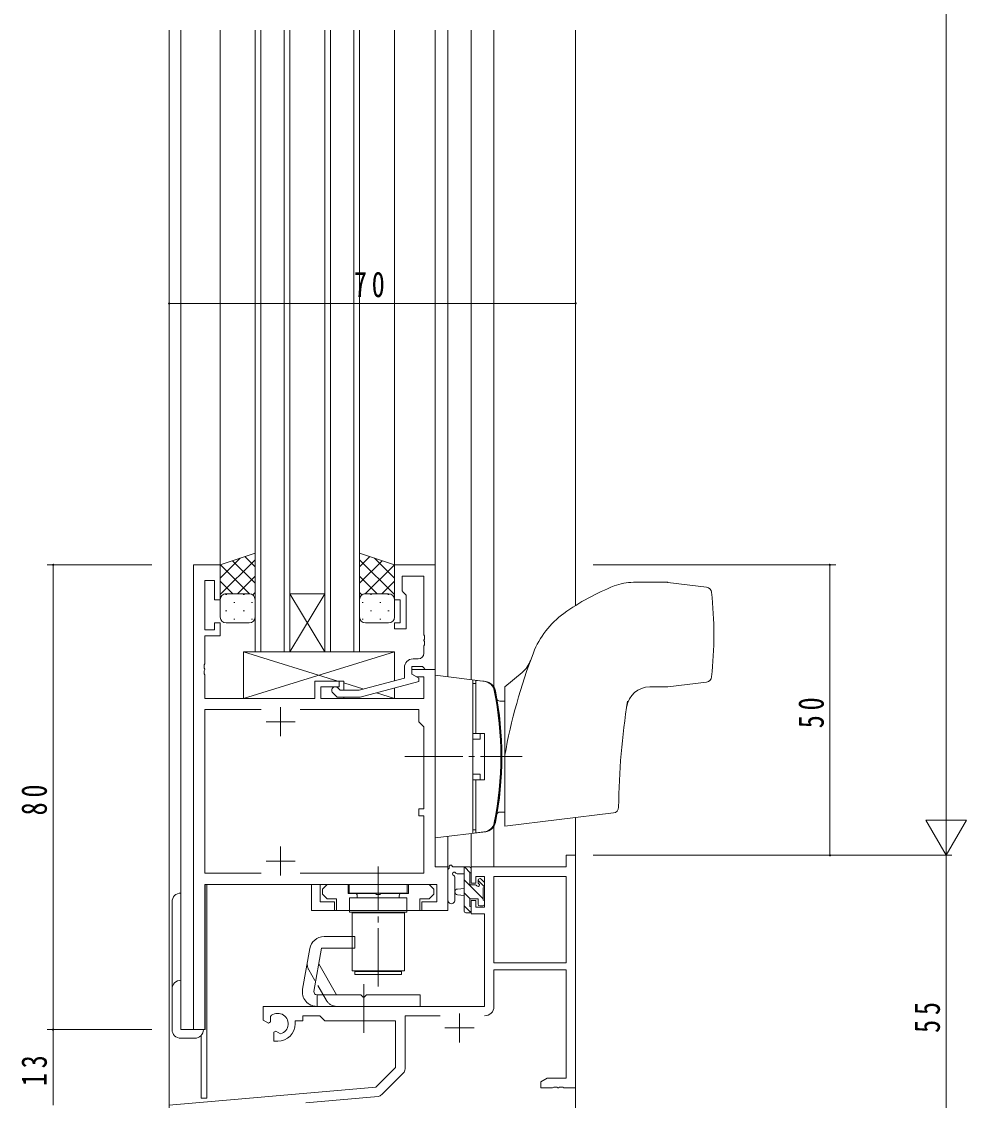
# Model space of a CAD drawing. Units: millimetres on the paper. Extents: x -397 to 397, y -282 to 282.
# Drawn here: x -195.5 to -32.8, y -172.9 to 12.8 of the extents above; entities that cross this region are included whole.
import ezdxf

# ---------------------------------------------------------------- set-up
doc = ezdxf.new("R2010")
doc.units = ezdxf.units.MM
doc.linetypes.add('USER2', pattern=[13, 10, -1, 1, -1])
doc.linetypes.add('USER4', pattern=[4, 3, -1])
for name, color, linetype, lineweight in [('0-3_YKK_11', 7, 'Continuous', 18), ('0-4_YKK_12', 2, 'Continuous', 18), ('0-6_YKK_13', 4, 'Continuous', 18), ('0-7_YKK_D', 6, 'Continuous', 18)]:
    doc.layers.add(name, color=color, linetype=linetype, lineweight=lineweight)
doc.styles.add('ＭＳ ゴシック', font='')
doc.styles.get('ＭＳ ゴシック').set_extended_font_data('MS Gothic')

msp = doc.modelspace()

# ---------------------------------------------------------------- linework, layer by layer
at = {"layer": '0-3_YKK_11'}
for p, q in [((-165.908, -80.688), (-165.908, -160.688)), ((-124.308, -98.688), (-124.308, -80.688)), ((-163.978, -91.888), (-163.978, -83.388)), ((-126.238, -82.618), (-126.238, -92.729)), ((-130.308, -86.688), (-130.308, -90.688)), ((-129.308, -91.688), (-129.308, -85.888)), ((-129.608, -98.388), (-129.608, -100.208)), ((-128.308, -99.488), (-128.308, -98.188)), ((-127.238, -96.888), (-128.108, -96.888)), ((-164.098, -99.463), (-164.098, -98.913)), ((-129.608, -100.208), (-137.37, -102.288)), ((-124.308, -98.688), (-128.308, -98.688)), ((-128.308, -98.688), (-128.308, -99.488)), ((-124.308, -132.688), (-124.308, -98.688)), ((-137.212, -103.488), (-127.108, -100.78)), ((-145.008, -103.688), (-163.978, -103.688)), ((-126.238, -103.688), (-144.008, -103.688)), ((-154.259, -105.618), (-163.978, -105.618)), ((-154.259, -105.618), (-163.978, -105.618)), ((-163.978, -105.618), (-163.978, -133.758)), ((-150.908, -105.188), (-150.908, -110.188)), ((-127.108, -105.618), (-147.558, -105.618)), ((-153.408, -107.688), (-148.408, -107.688)), ((-126.238, -122.688), (-126.238, -108.558)), ((-126.238, -133.758), (-126.238, -123.888)), ((-150.908, -129.188), (-150.908, -134.188)), ((-153.408, -131.688), (-148.408, -131.688)), ((-100.108, -130.688), (-101.738, -130.688)), ((-101.738, -130.688), (-101.738, -132.688)), ((-100.108, -170.688), (-100.108, -130.688)), ((-122.108, -132.688), (-124.308, -132.688)), ((-122.108, -140.188), (-122.108, -132.688)), ((-101.738, -132.688), (-118.108, -132.688)), ((-163.978, -133.758), (-154.259, -133.758)), ((-147.558, -133.758), (-126.238, -133.758)), ((-114.178, -134.318), (-114.178, -149.188)), ((-114.178, -134.318), (-114.178, -149.188)), ((-101.738, -134.318), (-114.178, -134.318)), ((-101.738, -149.188), (-101.738, -134.318)), ((-163.978, -160.688), (-163.978, -135.688)), ((-163.978, -135.688), (-145.608, -135.688)), ((-144.108, -135.688), (-124.038, -135.688)), ((-139.308, -137.288), (-134.566, -137.288)), ((-124.038, -135.688), (-124.038, -138.688)), ((-126.608, -138.688), (-126.608, -140.188)), ((-124.038, -138.688), (-126.608, -138.688)), ((-126.933, -140.188), (-141.283, -140.188)), ((-126.608, -140.188), (-122.108, -140.188)), ((-115.808, -140.788), (-115.808, -156.688)), ((-114.178, -149.188), (-101.738, -149.188)), ((-114.178, -156.718), (-114.178, -150.388)), ((-114.178, -150.388), (-101.738, -150.388)), ((-101.738, -150.388), (-101.738, -169.058)), ((-115.808, -156.688), (-153.908, -156.688)), ((-144.178, -158.318), (-143.308, -159.188)), ((-143.308, -159.188), (-131.108, -159.188)), ((-131.108, -159.188), (-131.108, -167.188)), ((-129.478, -158.318), (-123.459, -158.318)), ((-129.478, -167.449), (-129.478, -158.318)), ((-120.108, -157.888), (-120.108, -162.888)), ((-165.908, -160.688), (-163.978, -160.688)), ((-122.608, -160.388), (-117.608, -160.388)), ((-131.108, -167.188), (-134.492, -170.572)), ((-133.502, -171.886), (-129.771, -168.156)), ((-134.492, -170.572), (-170.108, -173.688)), ((-101.738, -169.058), (-105.017, -169.058)), ((-103.883, -170.568), (-103.333, -170.568)), ((-146.589, -173.266), (-134.122, -172.175))]:
    msp.add_line(p, q, dxfattribs=at)
for points in [[(-163.978, -83.388), (-162.308, -83.388), (-162.308, -86.688), (-161.308, -86.688), (-161.308, -80.688), (-165.908, -80.688)], [(-124.308, -80.688), (-131.308, -80.688), (-131.308, -86.688), (-130.308, -86.688)], [(-129.308, -85.888), (-129.808, -85.388), (-130.008, -85.188), (-130.008, -82.618), (-126.238, -82.618)], [(-164.098, -98.913), (-163.978, -98.729), (-163.978, -98.646), (-164.098, -98.463), (-164.098, -97.913), (-163.978, -97.729), (-163.978, -92.888), (-161.308, -92.888), (-161.308, -90.688), (-162.308, -90.688), (-162.308, -91.888), (-163.978, -91.888)], [(-130.308, -90.688), (-131.308, -90.688), (-131.308, -91.688), (-129.308, -91.688)], [(-126.238, -92.729), (-126.118, -92.913), (-126.118, -93.463), (-126.238, -93.646), (-126.238, -93.729), (-126.118, -93.913), (-126.118, -94.463), (-126.238, -94.646), (-126.238, -95.888)], [(-128.308, -98.188), (-126.508, -98.188), (-126.308, -98.388), (-126.008, -98.688), (-124.308, -98.688)], [(-163.978, -103.688), (-163.978, -99.646), (-164.098, -99.463)], [(-128.308, -99.488), (-127.442, -99.988), (-126.238, -99.988), (-126.238, -103.688)], [(-127.108, -100.78), (-127.108, -100.18), (-128.308, -99.488)], [(-144.008, -103.688), (-144.008, -101.688), (-140.808, -101.688), (-140.808, -100.688), (-145.008, -100.688), (-145.008, -103.688)], [(-137.37, -102.288), (-140.66, -102.288), (-141.084, -101.863)], [(-141.932, -102.712), (-141.157, -103.488), (-137.212, -103.488)], [(-126.238, -108.558), (-127.108, -107.688), (-127.108, -105.618)], [(-126.238, -123.888), (-127.108, -123.888), (-127.108, -122.688), (-126.238, -122.688)], [(-118.108, -132.688), (-118.108, -135.488), (-117.308, -135.488), (-117.308, -134.318), (-115.808, -134.318), (-115.808, -139.588), (-117.308, -139.588), (-117.308, -138.488), (-118.108, -138.488), (-118.108, -140.788), (-115.808, -140.788)], [(-145.608, -135.688), (-145.608, -140.188), (-141.608, -140.188)], [(-141.608, -140.188), (-141.608, -138.688), (-144.108, -138.688), (-144.108, -135.688)], [(-141.283, -140.188), (-141.283, -138.188), (-142.908, -138.188), (-143.708, -137.388), (-143.708, -136.488), (-142.908, -135.688), (-139.308, -135.688), (-139.308, -137.288)], [(-134.566, -137.288), (-134.383, -137.408), (-133.833, -137.408), (-133.65, -137.288), (-128.908, -137.288), (-128.908, -135.688), (-125.308, -135.688), (-124.508, -136.488), (-124.508, -137.388), (-125.308, -138.188), (-126.933, -138.188), (-126.933, -140.188)], [(-153.908, -156.688), (-153.908, -159.053), (-153.008, -159.572), (-152.658, -159.37), (-152.635, -158.865), (-152.673, -158.407)], [(-148.408, -159.688), (-148.408, -159.188), (-147.108, -159.188), (-147.108, -158.318), (-144.178, -158.318)], [(-150.931, -161.423), (-151.309, -161.161), (-151.758, -160.929), (-152.108, -161.131), (-152.108, -162.688), (-151.408, -162.688)], [(-105.017, -169.058), (-106.108, -169.688), (-106.108, -170.688), (-104.066, -170.688), (-103.883, -170.568)], [(-103.333, -170.568), (-103.15, -170.688), (-103.066, -170.688), (-102.883, -170.568), (-102.333, -170.568), (-102.15, -170.688), (-100.108, -170.688)]]:
    msp.add_lwpolyline(points, dxfattribs=at)
for centre, radius, start, end in [((-127.238, -95.888), 1, 270.00001, 359.99999), ((-128.108, -98.388), 1.5, 90.00001, 179.99999), ((-141.508, -102.288), 0.6, 44.99999, 225.00001), ((-115.778, -156.718), 1.6, 270.00001, 359.99999), ((-151.408, -159.688), 1.8, 285.36688, 134.63312), ((-151.408, -159.688), 3, 270.00001, 359.99999), ((-130.478, -167.449), 1, 315, 359.99999), ((-134.209, -171.179), 1, 275, 315.00002)]:
    msp.add_arc(centre, radius, start, end, dxfattribs=at)
at = {"layer": '0-4_YKK_12'}
for p, q in [((-170.108, 11.312), (-170.108, -185.688)), ((-168.108, 11.312), (-168.108, -160.688)), ((-161.308, -80.688), (-161.308, 11.312)), ((-161.308, -80.688), (-161.308, 11.312)), ((-155.308, -95.688), (-155.308, 11.312)), ((-154.308, -95.688), (-154.308, 11.312)), ((-150.308, -95.688), (-150.308, 11.312)), ((-149.308, -95.688), (-149.308, 11.312)), ((-143.308, -95.688), (-143.308, 11.312)), ((-142.308, -95.688), (-142.308, 11.312)), ((-138.308, -95.688), (-138.308, 11.312)), ((-137.308, -95.688), (-137.308, 11.312)), ((-131.308, -80.688), (-131.308, 11.312)), ((-124.308, -80.988), (-124.308, 11.312)), ((-122.108, -99.97), (-122.108, 11.312)), ((-118.108, 11.312), (-118.108, -100.462)), ((-114.208, 11.312), (-114.208, -101.672)), ((-100.108, 11.312), (-100.108, -87.694)), ((-161.308, -85.688), (-161.308, -34.908)), ((-149.308, -85.688), (-143.308, -85.688)), ((-149.308, -95.688), (-143.308, -85.688)), ((-143.308, -95.688), (-149.308, -85.688)), ((-155.308, -89.688), (-155.308, -90.688)), ((-155.308, -95.688), (-149.308, -95.688)), ((-149.308, -95.688), (-143.308, -95.688)), ((-137.308, -95.688), (-143.308, -95.688)), ((-124.608, -98.688), (-124.308, -98.688)), ((-114.208, -101.976), (-114.208, -102)), ((-124.308, -103.688), (-124.308, -132.686)), ((-100.108, -124.202), (-100.108, -185.688)), ((-114.208, -125.4), (-114.208, -125.425)), ((-114.208, -125.729), (-114.208, -131.188)), ((-114.208, -125.729), (-114.208, -132.688)), ((-122.108, -127.43), (-122.108, -140.188)), ((-118.108, -126.939), (-118.108, -132.688)), ((-124.308, -132.686), (-122.108, -132.686)), ((-114.208, -132.688), (-118.108, -132.688)), ((-114.208, -132.688), (-118.108, -132.688)), ((-117.738, -132.688), (-118.108, -132.688)), ((-163.908, -160.688), (-163.908, -135.688)), ((-163.908, -135.688), (-126.608, -135.688)), ((-145.608, -135.688), (-163.908, -135.688)), ((-163.608, -135.688), (-163.608, -172.488)), ((-145.608, -140.188), (-145.608, -135.688)), ((-145.608, -140.188), (-122.108, -140.188)), ((-168.108, -160.688), (-163.908, -160.688)), ((-168.108, -160.688), (-163.908, -160.688)), ((-164.608, -161.707), (-164.608, -172.488)), ((-163.608, -172.488), (-164.608, -172.488))]:
    msp.add_line(p, q, dxfattribs=at)
at = {"layer": '0-6_YKK_13'}
for p, q in [((-155.308, -78.688), (-161.308, -80.688)), ((-161.308, -82.991), (-157.853, -79.536)), ((-161.308, -85.819), (-155.308, -79.819)), ((-155.308, -81.011), (-157.05, -79.268)), ((-155.308, -86.688), (-155.308, -78.688)), ((-137.308, -86.688), (-137.308, -78.688)), ((-137.308, -78.688), (-131.308, -80.688)), ((-137.308, -81.011), (-135.566, -79.268)), ((-131.308, -85.819), (-137.308, -79.819)), ((-131.308, -82.991), (-134.763, -79.536)), ((-161.308, -80.688), (-161.308, -86.688)), ((-156.288, -85.688), (-161.293, -80.683)), ((-155.308, -83.839), (-159.172, -79.976)), ((-137.308, -83.839), (-133.445, -79.976)), ((-136.329, -85.688), (-131.323, -80.683)), ((-131.308, -80.688), (-131.308, -86.688)), ((-159.116, -85.688), (-161.308, -83.496)), ((-158.348, -85.688), (-155.308, -82.648)), ((-134.268, -85.688), (-137.308, -82.648)), ((-133.5, -85.688), (-131.308, -83.496)), ((-84.369, -83.7), (-90.155, -83.7)), ((-84.248, -83.708), (-77.575, -84.527)), ((-161.258, -86.375), (-161.308, -86.324)), ((-161.308, -89.688), (-161.308, -86.688)), ((-160.388, -85.778), (-160.188, -85.778)), ((-160.308, -85.688), (-156.308, -85.688)), ((-160.308, -85.688), (-156.308, -85.688)), ((-158.973, -87.193), (-158.773, -87.193)), ((-157.358, -85.778), (-157.158, -85.778)), ((-155.943, -87.193), (-155.743, -87.193)), ((-155.715, -85.883), (-155.308, -85.476)), ((-155.308, -86.668), (-155.308, -86.667)), ((-155.308, -86.688), (-155.308, -89.688)), ((-136.902, -85.883), (-137.308, -85.476)), ((-137.308, -86.668), (-137.308, -86.667)), ((-137.308, -86.688), (-137.308, -89.688)), ((-136.673, -87.193), (-136.873, -87.193)), ((-132.308, -85.688), (-136.308, -85.688)), ((-132.308, -85.688), (-136.308, -85.688)), ((-135.258, -85.778), (-135.458, -85.778)), ((-133.643, -87.193), (-133.843, -87.193)), ((-132.228, -85.778), (-132.428, -85.778)), ((-131.358, -86.375), (-131.308, -86.324)), ((-131.308, -89.688), (-131.308, -86.688)), ((-160.388, -88.608), (-160.188, -88.608)), ((-157.358, -88.608), (-157.158, -88.608)), ((-135.258, -88.608), (-135.458, -88.608)), ((-132.228, -88.608), (-132.428, -88.608)), ((-156.308, -90.688), (-160.308, -90.688)), ((-158.973, -90.023), (-158.773, -90.023)), ((-155.943, -90.023), (-155.743, -90.023)), ((-136.673, -90.023), (-136.873, -90.023)), ((-136.308, -90.688), (-132.308, -90.688)), ((-133.643, -90.023), (-133.843, -90.023)), ((-157.308, -95.688), (-157.308, -103.688)), ((-131.308, -95.688), (-157.308, -95.688)), ((-157.308, -95.688), (-141.058, -100.688)), ((-131.308, -95.688), (-157.308, -103.688)), ((-131.908, -95.688), (-155.908, -95.688)), ((-131.308, -100.664), (-131.308, -95.688)), ((-115.65, -100.763), (-124.308, -99.7)), ((-124.308, -99.7), (-124.308, -127.7)), ((-109.33, -99.201), (-112.308, -101.7)), ((-140.008, -101.011), (-136.562, -102.071)), ((-131.308, -103.688), (-131.308, -101.906)), ((-117.808, -100.498), (-117.808, -126.902)), ((-117.808, -101.1), (-117.808, -109.7)), ((-117.808, -101.1), (-117.308, -101.1)), ((-117.308, -100.6), (-117.308, -109.7)), ((-117.308, -100.6), (-115.892, -100.724)), ((-112.308, -101.7), (-112.308, -125.7)), ((-84.369, -101.7), (-87.35, -101.7)), ((-77.575, -100.874), (-84.248, -101.693)), ((-157.308, -103.688), (-145.008, -103.688)), ((-140.008, -103.488), (-140.008, -103.688)), ((-140.008, -103.488), (-140.008, -103.688)), ((-140.008, -103.688), (-131.308, -103.688)), ((-134.404, -102.735), (-131.308, -103.688)), ((-112.308, -104.165), (-113.19, -104.15)), ((-115.808, -109.7), (-117.808, -109.7)), ((-117.808, -110.7), (-116.541, -110.7)), ((-116.541, -109.7), (-116.541, -110.7)), ((-115.808, -109.7), (-115.808, -117.7)), ((-117.808, -116.7), (-116.541, -116.7)), ((-116.541, -117.7), (-116.541, -116.7)), ((-115.808, -117.7), (-117.808, -117.7)), ((-117.808, -126.3), (-117.808, -117.7)), ((-117.308, -126.8), (-117.308, -117.7)), ((-112.308, -123.235), (-113.19, -123.251)), ((-93.582, -123.401), (-112.308, -125.7)), ((-115.65, -126.637), (-124.308, -127.7)), ((-117.808, -126.3), (-117.308, -126.3)), ((-117.308, -126.8), (-115.892, -126.676)), ((-122.108, -138.416), (-122.108, -133.253)), ((-118.408, -132.688), (-121.089, -132.688)), ((-119.308, -132.688), (-119.308, -140.288)), ((-118.2, -133.756), (-119.268, -132.688)), ((-118.108, -133.588), (-118.108, -132.988)), ((-120.908, -138.416), (-120.905, -134.455)), ((-120.489, -133.888), (-119.308, -133.888)), ((-116.008, -138.193), (-119.308, -134.893)), ((-116.908, -134.988), (-116.908, -135.327)), ((-115.815, -136.141), (-116.908, -135.048)), ((-115.896, -135.276), (-116.396, -134.776)), ((-115.808, -136.088), (-115.808, -135.488)), ((-168.108, -137.188), (-168.108, -160.688)), ((-139.108, -135.688), (-139.108, -137.188)), ((-129.108, -135.688), (-139.108, -135.688)), ((-129.108, -137.188), (-139.108, -137.188)), ((-129.108, -137.188), (-129.108, -135.688)), ((-119.308, -136.388), (-120.453, -136.49)), ((-118.258, -138.188), (-119.308, -137.138)), ((-116.008, -138.388), (-116.008, -136.288)), ((-169.608, -160.688), (-169.608, -138.688)), ((-139.058, -137.988), (-139.058, -140.488)), ((-129.158, -137.988), (-139.058, -137.988)), ((-137.708, -137.988), (-137.708, -137.688)), ((-137.708, -137.988), (-130.508, -137.988)), ((-130.508, -137.988), (-130.508, -137.688)), ((-129.158, -140.488), (-129.158, -137.988)), ((-119.308, -137.588), (-120.453, -137.486)), ((-115.808, -139.088), (-115.808, -138.588)), ((-139.058, -140.488), (-129.158, -140.488)), ((-138.608, -140.588), (-138.608, -150.588)), ((-129.608, -140.588), (-138.608, -140.588)), ((-137.108, -140.588), (-137.108, -140.488)), ((-137.108, -140.488), (-131.108, -140.488)), ((-131.108, -140.588), (-131.108, -140.488)), ((-129.608, -150.588), (-129.608, -140.588)), ((-118.194, -140.497), (-119.308, -139.383)), ((-119.008, -140.588), (-118.408, -140.588)), ((-118.108, -140.288), (-118.108, -139.688)), ((-116.608, -139.388), (-116.108, -139.388)), ((-143.858, -146.688), (-145.165, -154.101)), ((-143.858, -146.688), (-138.108, -146.688)), ((-145.901, -146.754), (-147.135, -153.754)), ((-141.269, -154.688), (-144.333, -149.38)), ((-129.608, -150.588), (-138.608, -150.588)), ((-138.108, -151.188), (-138.108, -150.688)), ((-138.108, -150.688), (-130.108, -150.688)), ((-138.108, -151.188), (-130.108, -151.188)), ((-130.108, -150.688), (-130.108, -151.188)), ((-144.673, -154.688), (-137.108, -154.688)), ((-144.608, -154.688), (-144.608, -156.688)), ((-136.708, -155.088), (-137.108, -154.688)), ((-136.708, -155.088), (-136.508, -155.088)), ((-136.508, -155.088), (-136.108, -154.688)), ((-136.108, -154.688), (-126.858, -154.688)), ((-126.858, -154.688), (-126.858, -156.688)), ((-126.858, -156.688), (-144.673, -156.688)), ((-168.108, -160.688), (-164.208, -160.688)), ((-165.708, -162.188), (-168.108, -162.188))]:
    msp.add_line(p, q, dxfattribs=at)
at = {"layer": '0-6_YKK_13', "linetype": 'USER2'}
for p, q in [((-129.508, -113.7), (-109.308, -113.7)), ((-134.108, -153.247), (-134.108, -132.614)), ((-136.608, -161.247), (-136.608, -152.869))]:
    msp.add_line(p, q, dxfattribs=at)
at = {"layer": '0-6_YKK_13', "linetype": 'USER4'}
for p, q in [((-143.001, -155.688), (-146.065, -150.38)), ((-137.108, -150.688), (-137.108, -150.588)), ((-131.108, -150.688), (-131.108, -150.588))]:
    msp.add_line(p, q, dxfattribs=at)
at = {"layer": '0-6_YKK_13'}
for points in [[(-145.008, -103.688), (-145.008, -100.688), (-140.008, -100.688), (-140.008, -102.288)], [(-117.369, -135.788), (-118.308, -135.788), (-118.308, -133.788)], [(-118.308, -139.488), (-118.308, -138.188), (-116.908, -138.188), (-116.908, -139.088)], [(-143.439, -144.688), (-138.108, -144.688), (-138.108, -146.688)]]:
    msp.add_lwpolyline(points, dxfattribs=at)
for centre, radius, start, end in [((-78.801, -121.546), 40, 111.48501, 125.67719), ((-90.155, -92.7), 9, 90, 111.48501), ((-84.369, -84.7), 1, 83, 90), ((-77.697, -85.52), 1, 6.19895, 83), ((-143.808, -92.7), 67.5, 353.80105, 6.19895), ((-160.308, -86.688), 1, 89.9999, 179.9999), ((-160.308, -86.688), 1, 89.9999, 179.9999), ((-156.308, -86.688), 1, 359.9999, 89.9999), ((-156.308, -86.688), 1, 359.9999, 89.9999), ((-136.308, -86.688), 1, 90.0001, 180.0001), ((-136.308, -86.688), 1, 90.0001, 180.0001), ((-132.308, -86.688), 1, 0.0001, 90.0001), ((-132.308, -86.688), 1, 0.0001, 90.0001), ((-93.381, -101.238), 15, 125.67719, 158.89946), ((-160.308, -89.688), 1, 179.9999, 269.9999), ((-156.308, -89.688), 1, 269.9999, 359.9999), ((-136.308, -89.688), 1, 180.0001, 270.0001), ((-132.308, -89.688), 1, 270.0001, 0.0001), ((-17.808, -130.4), 96.004, 158.89946, 169.84414), ((-112.544, -95.371), 5, 310, 339.70749), ((-77.697, -99.881), 1, 277, 353.80105), ((-116.066, -102.717), 2, 11.35225, 85), ((-116.072, -102.727), 2, 11.34174, 83), ((-115.894, -102.749), 2, 11.31884, 83), ((-87.35, -105.7), 4, 90, 171.22235), ((-84.369, -100.7), 1, 270, 277), ((-170.782, -113.7), 57.8, 348.65884, 11.34174), ((-170.774, -113.7), 57.8, 348.64775, 11.35225), ((-170.608, -113.7), 57.8, 348.68116, 11.31884), ((-113.181, -103.65), 0.5, 189.92669, 269), ((27.292, -123.402), 120, 170.7609, 179.52958), ((-93.704, -122.409), 1, 277, 359.52958), ((-113.181, -123.751), 0.5, 91, 170.07331), ((-116.066, -124.684), 2, 275, 348.64775), ((-116.072, -124.674), 2, 277, 348.65826), ((-115.894, -124.652), 2, 277, 348.68116), ((-121.808, -133.253), 0.3, 130.52878, 180), ((-122.198, -132.797), 0.3, 310.52878, 10.52878), ((-121.608, -132.688), 0.3, 30, 190.52878), ((-121.089, -132.388), 0.3, 210, 270), ((-121.008, -133.888), 0.3, 30, 250.81024), ((-118.408, -132.988), 0.3, 0, 90), ((-118.308, -133.588), 0.2, 270, 0), ((-121.205, -134.454), 0.3, 359.95977, 70.81024), ((-120.489, -133.588), 0.3, 210, 270), ((-116.608, -134.988), 0.3, 45, 180), ((-116.608, -135.327), 0.3, 180, 236.94427), ((-116.108, -135.488), 0.3, 0, 45), ((-168.108, -138.688), 1.5, 90, 180), ((-138.208, -137.688), 0.5, 0, 90), ((-130.008, -137.688), 0.5, 90, 180), ((-120.408, -136.988), 0.5, 95.09207, 264.90793), ((-117.369, -136.088), 0.3, 33.05573, 90), ((-116.908, -135.788), 0.25, 213.05573, 56.94427), ((-116.008, -136.088), 0.2, 270, 0), ((-121.508, -138.415), 0.6, 179.95977, 359.95977), ((-116.608, -139.088), 0.3, 180, 270), ((-116.108, -139.088), 0.3, 270, 0), ((-116.008, -138.588), 0.2, 0, 90), ((-119.008, -140.288), 0.3, 180, 270), ((-118.408, -140.288), 0.3, 270, 0), ((-118.308, -139.688), 0.2, 0, 90), ((-143.439, -147.188), 2.5, 90, 170), ((-168.108, -153.688), 1.5, 90, 180), ((-144.673, -154.188), 2.5, 170, 270), ((-144.673, -154.188), 0.5, 170, 270), ((-168.108, -160.688), 1.5, 180, 270), ((-165.708, -160.688), 1.5, 270, 0)]:
    msp.add_arc(centre, radius, start, end, dxfattribs=at)
at = {"layer": '0-6_YKK_13', "linetype": 'USER4'}
for centre, start, end in [((-144.333, -149.38), 170, 210), ((-141.269, -154.688), 210, 270)]:
    msp.add_arc(centre, 2, start, end, dxfattribs=at)
at = {"layer": '0-7_YKK_D'}
for p, q in [((-36.308, -123.688), (-36.308, 162.312)), ((-170.108, -63.788), (-170.108, -34.686)), ((-100.108, -63.788), (-100.108, -34.686)), ((-170.108, -35.686), (-100.108, -35.686)), ((-173.108, -80.688), (-191.108, -80.688)), ((-190.108, -80.688), (-190.108, -160.688)), ((-97.108, -80.688), (-55.308, -80.688)), ((-56.308, -130.688), (-56.308, -80.688)), ((-36.308, -130.688), (-36.308, -118.563)), ((-36.308, -130.688), (-39.808, -124.625)), ((-32.808, -124.625), (-39.808, -124.625)), ((-36.308, -130.688), (-32.808, -124.625)), ((-97.108, -130.688), (-35.308, -130.688)), ((-97.108, -130.688), (-55.308, -130.688)), ((-97.108, -130.688), (-35.308, -130.688)), ((-36.308, -185.688), (-36.308, -130.688)), ((-173.108, -160.688), (-191.108, -160.688)), ((-173.108, -160.688), (-191.108, -160.688)), ((-190.108, -173.688), (-190.108, -160.688))]:
    msp.add_line(p, q, dxfattribs=at)
for centre, start, end in [((-170.108, -35.686), 0, 180), ((-170.108, -35.686), 180, 0), ((-100.108, -35.686), 0, 180), ((-100.108, -35.686), 180, 0), ((-190.108, -80.688), 90, 270), ((-190.108, -80.688), 270, 90), ((-56.308, -80.688), 90, 270), ((-56.308, -80.688), 270, 90), ((-56.308, -130.688), 90, 270), ((-56.308, -130.688), 270, 90), ((-190.108, -160.688), 90, 270), ((-190.108, -160.688), 90, 270), ((-190.108, -160.688), 270, 90), ((-190.108, -160.688), 270, 90)]:
    msp.add_arc(centre, 0.106, start, end, dxfattribs=at)

# ---------------------------------------------------------------- texts
at = {"layer": '0-7_YKK_D', "color": 7, "insert": (-138.3, -34.686), "char_height": 4.399, "attachment_point": 7, "style": 'ＭＳ ゴシック'}
msp.add_mtext('\\T1.37;\\W0.75;70', dxfattribs=at)
at = {"layer": '0-7_YKK_D', "color": 7, "char_height": 4.399, "attachment_point": 7, "rotation": 90, "style": 'ＭＳ ゴシック'}
for s, insert in [('\\T1.37;\\W0.75;50', (-57.308, -108.819)), ('\\T1.37;\\W0.75;80', (-191.108, -123.819)), ('\\T1.37;\\W0.75;55', (-37.308, -161.258)), ('\\T1.37;\\W0.75;13', (-191.108, -170.428))]:
    msp.add_mtext(s, dxfattribs=dict(at, insert=insert))

doc.saveas('drawing.dxf')
